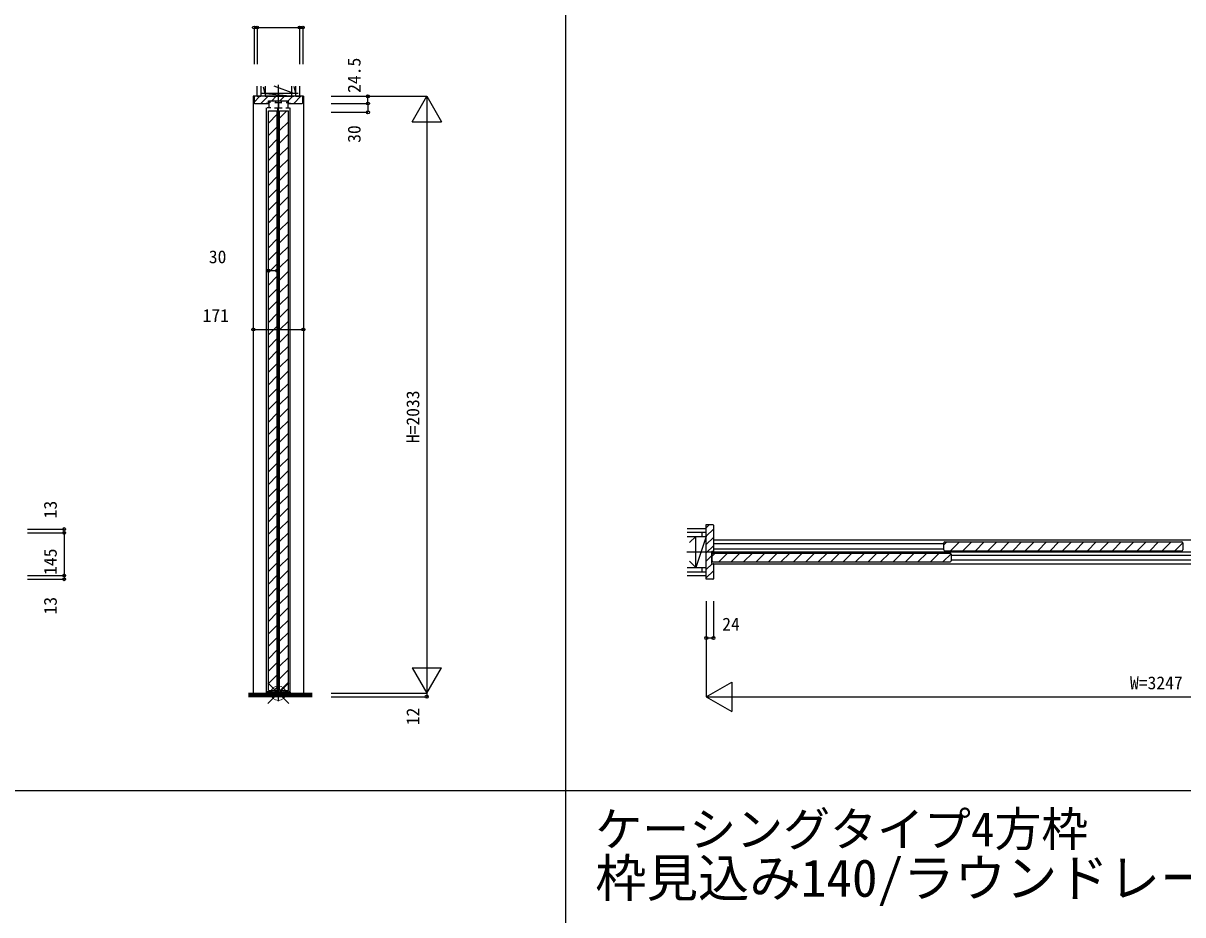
# Model space of a CAD drawing. Units: millimetres, scale not verified. Extents: x -14341 to 14340, y -10000 to 10000.
# Drawn here: x -4790 to -839, y -7175 to -4138 of the extents above; entities that cross this region are included whole.
import ezdxf
from ezdxf.enums import TextEntityAlignment as Align

# ---------------------------------------------------------------- set-up
doc = ezdxf.new("R2010")
doc.units = ezdxf.units.MM
doc.header["$LTSCALE"] = 50
for name, color, linetype in [('0-0_0', 7, 'Continuous'), ('0-2_YKK_B1', 4, 'Continuous'), ('0-3_YKK_C1', 4, 'Continuous'), ('0-4_YKK_F1', 7, 'Continuous'), ('0-6_YKK_N1', 2, 'Continuous'), ('0-7_YKK_Z1', 7, 'Continuous')]:
    doc.layers.add(name, color=color, linetype=linetype)
doc.layers.add('0-5_YKK_IN', color=1, linetype='Continuous', lineweight=18)
doc.styles.add('ＭＳ ゴシック', font='')
doc.styles.get('ＭＳ ゴシック').set_extended_font_data('MS Gothic')

msp = doc.modelspace()

# ---------------------------------------------------------------- linework, layer by layer
at = {"layer": '0-2_YKK_B1'}
for p, q in [((-2462.48, -5857.46), (-2451.42, -5846.4)), ((-2462.48, -6019.4), (-2462.48, -5859.4)), ((-2462.48, -5885.74), (-2438.48, -5861.74)), ((-2438.48, -5848.4), (-2438.48, -5936.4)), ((-2462.48, -5914.03), (-2438.48, -5890.03)), ((-2462.48, -5942.31), (-2438.48, -5918.31)), ((-2438.48, -5897.9), (760.52, -5897.9)), ((-1652.98, -5911.9), (-2438.48, -5911.9)), ((-1652.98, -5915.63), (-1642.76, -5905.4)), ((-1652.98, -5932.1), (-1652.98, -5908.7)), ((-1649.68, -5905.4), (-842.28, -5905.4)), ((-1630.33, -5935.4), (-1600.33, -5905.4)), ((-1587.9, -5935.4), (-1557.9, -5905.4)), ((-1545.48, -5935.4), (-1515.48, -5905.4)), ((-1503.05, -5935.4), (-1473.05, -5905.4)), ((-1460.62, -5935.4), (-1430.62, -5905.4)), ((-1418.2, -5935.4), (-1388.2, -5905.4)), ((-1375.77, -5935.4), (-1345.77, -5905.4)), ((-1333.35, -5935.4), (-1303.35, -5905.4)), ((-1290.92, -5935.4), (-1260.92, -5905.4)), ((-1248.49, -5935.4), (-1218.49, -5905.4)), ((-1206.07, -5935.4), (-1176.07, -5905.4)), ((-1163.64, -5935.4), (-1133.64, -5905.4)), ((-1121.21, -5935.4), (-1091.21, -5905.4)), ((-1078.79, -5935.4), (-1048.79, -5905.4)), ((-1036.36, -5935.4), (-1006.36, -5905.4)), ((-993.93, -5935.4), (-963.93, -5905.4)), ((-951.51, -5935.4), (-921.51, -5905.4)), ((-909.08, -5935.4), (-879.08, -5905.4)), ((-866.65, -5935.4), (-839.1, -5907.84)), ((-838.98, -5908.7), (-838.98, -5932.1)), ((-838.98, -5908.7), (-838.98, -5932.1)), ((-2462.48, -5970.6), (-2444.48, -5952.6)), ((-2444.48, -5939.4), (-2444.48, -5977.4)), ((-2442.98, -5953.63), (-2432.76, -5943.4)), ((-2442.98, -5970.1), (-2442.98, -5946.7)), ((-2439.48, -5937.4), (-2442.48, -5937.4)), ((-2439.68, -5943.4), (-1631.78, -5943.4)), ((-2438.48, -5928.9), (-1652.98, -5928.9)), ((-2420.33, -5973.4), (-2390.33, -5943.4)), ((-2377.9, -5973.4), (-2347.9, -5943.4)), ((-2335.48, -5973.4), (-2305.48, -5943.4)), ((-2293.05, -5973.4), (-2263.05, -5943.4)), ((-2250.62, -5973.4), (-2220.62, -5943.4)), ((-2208.2, -5973.4), (-2178.2, -5943.4)), ((-2165.77, -5973.4), (-2135.77, -5943.4)), ((-2123.35, -5973.4), (-2093.35, -5943.4)), ((-2080.92, -5973.4), (-2050.92, -5943.4)), ((-2038.49, -5973.4), (-2008.49, -5943.4)), ((-1996.07, -5973.4), (-1966.07, -5943.4)), ((-1953.64, -5973.4), (-1923.64, -5943.4)), ((-1911.21, -5973.4), (-1881.21, -5943.4)), ((-1868.79, -5973.4), (-1838.79, -5943.4)), ((-1826.36, -5973.4), (-1796.36, -5943.4)), ((-1783.93, -5973.4), (-1753.93, -5943.4)), ((-1741.51, -5973.4), (-1711.51, -5943.4)), ((-1699.08, -5973.4), (-1669.08, -5943.4)), ((-1656.65, -5973.4), (-1628.72, -5945.47)), ((-1649.68, -5935.4), (-842.28, -5935.4)), ((-1628.48, -5946.7), (-1628.48, -5970.1)), ((-1628.48, -5949.9), (-49.48, -5949.9)), ((-2462.48, -5998.88), (-2442.95, -5979.35)), ((-2462.48, -6027.17), (-2438.48, -6003.17)), ((-2442.48, -5979.4), (-2439.48, -5979.4)), ((-2439.68, -5973.4), (-1631.78, -5973.4)), ((-2438.48, -5980.4), (-2438.48, -6030.4)), ((-2438.48, -5980.4), (760.52, -5980.4)), ((-49.48, -5966.9), (-1628.48, -5966.9))]:
    msp.add_line(p, q, dxfattribs=at)
for points in [[(-2462.48, -6007.4), (-2462.48, -5871.4), (-2462.48, -5846.4), (-2440.48, -5846.4)], [(-2440.48, -6032.4), (-2462.48, -6032.4), (-2462.48, -6007.4)]]:
    msp.add_lwpolyline(points, dxfattribs=at)
for centre, radius, start, end in [((-2440.48, -5848.4), 2, 0.00001, 89.99999), ((-1649.68, -5908.7), 3.3, 90, 180), ((-842.28, -5908.7), 3.3, 0, 90), ((-2442.48, -5939.4), 2, 90.00001, 179.99999), ((-2439.68, -5946.7), 3.3, 90, 180), ((-2439.48, -5936.4), 1, 270.00001, 359.99999), ((-1649.68, -5932.1), 3.3, 180, 270), ((-1631.78, -5946.7), 3.3, 0, 90), ((-842.28, -5932.1), 3.3, 270, 0), ((-2442.48, -5977.4), 2, 180.00001, 269.99999), ((-2439.68, -5970.1), 3.3, 180, 270), ((-2439.48, -5980.4), 1, 0.00001, 89.99999), ((-1631.78, -5970.1), 3.3, 270, 0), ((-2440.48, -6030.4), 2, 270.00001, 359.99999)]:
    msp.add_arc(centre, radius, start, end, dxfattribs=at)
at = {"layer": '0-3_YKK_C1'}
for p, q in [((-4003.49, -4407.2), (-3983.69, -4387.4)), ((-3979.69, -4411.4), (-3955.69, -4387.4)), ((-3952.59, -4411.6), (-3962.29, -4411.6)), ((-3948.89, -4403), (-3930.09, -4403)), ((-3948.89, -4408.1), (-3948.89, -4403)), ((-3943.29, -4403), (-3927.69, -4387.4)), ((-3932.09, -4408.1), (-3908.89, -4408.1)), ((-3930.09, -4403), (-3930.09, -4408.1)), ((-3920.49, -4408.1), (-3920.49, -4426.6)), ((-3915.29, -4403), (-3899.69, -4387.4)), ((-3910.89, -4403), (-3910.89, -4408.1)), ((-3878.69, -4411.6), (-3888.39, -4411.6)), ((-3887.29, -4403), (-3871.69, -4387.4)), ((-3867.69, -4411.4), (-3843.69, -4387.4)), ((-3837.49, -4409.4), (-3837.49, -4387.4)), ((-3960.49, -6417.41), (-3960.49, -4426.78)), ((-3945.69, -4426.6), (-3958.29, -4426.6)), ((-3954.49, -4436.41), (-3924.49, -4436.41)), ((-3954.49, -6411.4), (-3954.49, -4436.41)), ((-3954.49, -4478.79), (-3924.49, -4448.79)), ((-3933.29, -4426.6), (-3907.69, -4426.6)), ((-3924.49, -6411.4), (-3924.49, -4436.41)), ((-3922.49, -6417.4), (-3922.49, -4426.78)), ((-3916.49, -4436.41), (-3886.49, -4436.41)), ((-3916.49, -6411.4), (-3916.49, -4436.41)), ((-3916.49, -4461.82), (-3891.08, -4436.41)), ((-3895.29, -4426.6), (-3882.69, -4426.6)), ((-3886.49, -6411.4), (-3886.49, -4436.41)), ((-3880.49, -6417.36), (-3880.49, -4426.78)), ((-3954.49, -4521.21), (-3924.49, -4491.21)), ((-3916.49, -4504.24), (-3886.49, -4474.24)), ((-3954.49, -4563.64), (-3924.49, -4533.64)), ((-3916.49, -4546.67), (-3886.49, -4516.67)), ((-3954.49, -4606.06), (-3924.49, -4576.06)), ((-3916.49, -4589.09), (-3886.49, -4559.09)), ((-3954.49, -4648.49), (-3924.49, -4618.49)), ((-3916.49, -4631.52), (-3886.49, -4601.52)), ((-3954.49, -4690.92), (-3924.49, -4660.92)), ((-3916.49, -4673.95), (-3886.49, -4643.95)), ((-3916.49, -4716.37), (-3886.49, -4686.37)), ((-3954.49, -4733.34), (-3924.49, -4703.34)), ((-3916.49, -4758.8), (-3886.49, -4728.8)), ((-3954.49, -4775.77), (-3924.49, -4745.77)), ((-3916.49, -4801.23), (-3886.49, -4771.23)), ((-3954.49, -4818.2), (-3924.49, -4788.2)), ((-3916.49, -4843.65), (-3886.49, -4813.65)), ((-3954.49, -4860.62), (-3924.49, -4830.62)), ((-3916.49, -4886.08), (-3886.49, -4856.08)), ((-3954.49, -4903.05), (-3924.49, -4873.05)), ((-3916.49, -4928.51), (-3886.49, -4898.51)), ((-3954.49, -4945.48), (-3924.49, -4915.48)), ((-3954.49, -4987.9), (-3924.49, -4957.9)), ((-3916.49, -4970.93), (-3886.49, -4940.93)), ((-3954.49, -5030.33), (-3924.49, -5000.33)), ((-3916.49, -5013.36), (-3886.49, -4983.36)), ((-3954.49, -5072.76), (-3924.49, -5042.76)), ((-3916.49, -5055.78), (-3886.49, -5025.78)), ((-3954.49, -5115.18), (-3924.49, -5085.18)), ((-3916.49, -5098.21), (-3886.49, -5068.21)), ((-3954.49, -5157.61), (-3924.49, -5127.61)), ((-3916.49, -5140.64), (-3886.49, -5110.64)), ((-3954.49, -5200.03), (-3924.49, -5170.03)), ((-3916.49, -5183.06), (-3886.49, -5153.06)), ((-3954.49, -5242.46), (-3924.49, -5212.46)), ((-3916.49, -5225.49), (-3886.49, -5195.49)), ((-3916.49, -5267.92), (-3886.49, -5237.92)), ((-3954.49, -5284.89), (-3924.49, -5254.89)), ((-3916.49, -5310.34), (-3886.49, -5280.34)), ((-3954.49, -5327.31), (-3924.49, -5297.31)), ((-3916.49, -5352.77), (-3886.49, -5322.77)), ((-3954.49, -5369.74), (-3924.49, -5339.74)), ((-3916.49, -5395.2), (-3886.49, -5365.2)), ((-3954.49, -5412.17), (-3924.49, -5382.17)), ((-3916.49, -5437.62), (-3886.49, -5407.62)), ((-3954.49, -5454.59), (-3924.49, -5424.59)), ((-3916.49, -5480.05), (-3886.49, -5450.05)), ((-3954.49, -5497.02), (-3924.49, -5467.02)), ((-3954.49, -5539.45), (-3924.49, -5509.45)), ((-3916.49, -5522.48), (-3886.49, -5492.48)), ((-3954.49, -5581.87), (-3924.49, -5551.87)), ((-3916.49, -5564.9), (-3886.49, -5534.9)), ((-3954.49, -5624.3), (-3924.49, -5594.3)), ((-3916.49, -5607.33), (-3886.49, -5577.33)), ((-3954.49, -5666.73), (-3924.49, -5636.73)), ((-3916.49, -5649.75), (-3886.49, -5619.75)), ((-3954.49, -5709.15), (-3924.49, -5679.15)), ((-3916.49, -5692.18), (-3886.49, -5662.18)), ((-3954.49, -5751.58), (-3924.49, -5721.58)), ((-3916.49, -5734.61), (-3886.49, -5704.61)), ((-3954.49, -5794), (-3924.49, -5764)), ((-3916.49, -5777.03), (-3886.49, -5747.03)), ((-3954.49, -5836.43), (-3924.49, -5806.43)), ((-3916.49, -5819.46), (-3886.49, -5789.46)), ((-3916.49, -5861.89), (-3886.49, -5831.89)), ((-3954.49, -5878.86), (-3924.49, -5848.86)), ((-3916.49, -5904.31), (-3886.49, -5874.31)), ((-3954.49, -5921.28), (-3924.49, -5891.28)), ((-3916.49, -5946.74), (-3886.49, -5916.74)), ((-3954.49, -5963.71), (-3924.49, -5933.71)), ((-3916.49, -5989.17), (-3886.49, -5959.17)), ((-3954.49, -6006.14), (-3924.49, -5976.14)), ((-3916.49, -6031.59), (-3886.49, -6001.59)), ((-3954.49, -6048.56), (-3924.49, -6018.56)), ((-3916.49, -6074.02), (-3886.49, -6044.02)), ((-3954.49, -6090.99), (-3924.49, -6060.99)), ((-3954.49, -6133.42), (-3924.49, -6103.42)), ((-3916.49, -6116.45), (-3886.49, -6086.45)), ((-3954.49, -6175.84), (-3924.49, -6145.84)), ((-3916.49, -6158.87), (-3886.49, -6128.87)), ((-3954.49, -6218.27), (-3924.49, -6188.27)), ((-3916.49, -6201.3), (-3886.49, -6171.3)), ((-3954.49, -6260.69), (-3924.49, -6230.69)), ((-3916.49, -6243.72), (-3886.49, -6213.72)), ((-3954.49, -6303.12), (-3924.49, -6273.12)), ((-3916.49, -6286.15), (-3886.49, -6256.15)), ((-3954.49, -6345.55), (-3924.49, -6315.55)), ((-3916.49, -6328.58), (-3886.49, -6298.58)), ((-3954.49, -6387.97), (-3924.49, -6357.97)), ((-3916.49, -6371), (-3886.49, -6341)), ((-3935.49, -6411.4), (-3924.49, -6400.4)), ((-3914.46, -6411.4), (-3886.49, -6383.43)), ((-3961.98, -6419.73), (-3961.98, -6420.3)), ((-3959.27, -6416.19), (-3961.4, -6418.31)), ((-3947.48, -6415.6), (-3957.86, -6415.6)), ((-3956.98, -6415.6), (-3956.98, -6418.9)), ((-3954.49, -6411.4), (-3924.49, -6411.4)), ((-3931.28, -6415.6), (-3909.68, -6415.6)), ((-3925.98, -6418.9), (-3925.98, -6415.6)), ((-3916.49, -6411.4), (-3886.49, -6411.4)), ((-3914.98, -6418.9), (-3914.98, -6415.6)), ((-3895.09, -6418.06), (-3893.49, -6418.06)), ((-3893.49, -6415.56), (-3883.12, -6415.56)), ((-3893.49, -6418.06), (-3893.49, -6415.56)), ((-3883.99, -6415.56), (-3883.99, -6418.87)), ((-3881.7, -6416.15), (-3879.57, -6418.28)), ((-3878.99, -6419.69), (-3878.99, -6420.26))]:
    msp.add_line(p, q, dxfattribs=at)
for points in [[(-4003.49, -4387.4), (-4005.99, -4387.4), (-4005.99, -6420.4)], [(-3834.99, -4387.4), (-4003.49, -4387.4), (-4003.49, -4409.4)], [(-4001.49, -4411.4), (-3954.59, -4411.4), (-3954.09, -4410.9), (-3954.09, -4403), (-3886.89, -4403), (-3886.89, -4410.9), (-3886.39, -4411.4), (-3839.49, -4411.4)], [(-3946.89, -4408.1), (-3952.59, -4408.1), (-3952.59, -4426.6)], [(-3910.89, -4403), (-3892.09, -4403), (-3892.09, -4408.1)], [(-3894.09, -4408.1), (-3888.39, -4408.1), (-3888.39, -4426.6)], [(-3837.49, -4387.4), (-3834.99, -4387.4), (-3834.99, -6420.2)], [(-3882.19, -6420.4), (-3958.78, -6420.4), (-3958.78, -6417.03), (-3957.44, -6416.54)], [(-3947.48, -6415.6), (-3947.48, -6418.1), (-3945.88, -6418.1)], [(-3947.38, -6415.4), (-3945.38, -6415.4), (-3945.38, -6419.2), (-3941.18, -6419.2), (-3941.18, -6417.6)], [(-3937.78, -6417.6), (-3937.78, -6419.2), (-3933.58, -6419.2), (-3933.58, -6415.4), (-3931.58, -6415.4)], [(-3931.2, -6418.8), (-3931.97, -6416.7), (-3931.83, -6416.34), (-3931.58, -6415.9), (-3931.28, -6415.6)], [(-3909.68, -6415.6), (-3909.38, -6415.9), (-3909.13, -6416.34), (-3909, -6416.7), (-3909.77, -6418.8)], [(-3909.39, -6415.4), (-3907.39, -6415.4), (-3907.39, -6419.2), (-3903.19, -6419.2), (-3903.19, -6417.6)], [(-3899.79, -6417.6), (-3899.79, -6419.2), (-3895.59, -6419.2), (-3895.59, -6415.4), (-3893.59, -6415.4)], [(-3883.53, -6416.5), (-3882.19, -6416.99), (-3882.19, -6420.4)]]:
    msp.add_lwpolyline(points, dxfattribs=at)
for centre, radius, start, end in [((-4001.49, -4409.4), 2, 180.00001, 269.99999), ((-3839.49, -4409.4), 2, 270.00001, 359.99999), ((-3959.98, -6419.73), 2, 135.00001, 180), ((-3957.86, -6417.6), 2, 90, 134.99999), ((-3939.48, -6417.6), 1.7, 359.99999, 180.00001), ((-3901.49, -6417.6), 1.7, 359.99999, 180.00001), ((-3883.12, -6417.56), 2, 45.00001, 90), ((-3880.99, -6419.69), 2, 360, 44.99999)]:
    msp.add_arc(centre, radius, start, end, dxfattribs=at)
at = {"layer": '0-4_YKK_F1'}
for p, q in [((-2940.8, -9999.9), (-2940.8, 9500.1)), ((-14340.8, -6752.4), (14159.2, -6752.4))]:
    msp.add_line(p, q, dxfattribs=at)
at = {"layer": '0-5_YKK_IN'}
for p, q in [((-3955.84, -6455.76), (-3885.13, -6385.04)), ((-3955.84, -6385.04), (-3885.13, -6455.76))]:
    msp.add_line(p, q, dxfattribs=at)
msp.add_circle((-3920.49, -6420.4), 25, dxfattribs=at)
at = {"layer": '0-6_YKK_N1'}
for p, q in [((-4003.49, -4153.03), (-4003.49, -4278.03)), ((-3992.99, -4153.03), (-4003.49, -4153.03)), ((-3992.99, -4153.03), (-3992.99, -4278.03)), ((-3992.99, -4153.03), (-3840.49, -4153.03)), ((-3847.99, -4153.03), (-3847.99, -4278.03)), ((-3847.99, -4153.03), (-3837.49, -4153.03)), ((-3837.49, -4153.03), (-3837.49, -4278.03)), ((-3740.1, -4387.4), (-3415.1, -4387.4)), ((-3615.1, -4411.9), (-3615.1, -4441.9)), ((-3465.1, -4474), (-3415.1, -4387.4)), ((-3415.1, -4387.4), (-3365.1, -4474)), ((-3415.1, -4387.4), (-3415.1, -6420.4)), ((-3740.1, -4441.9), (-3615.1, -4441.9)), ((-3465.1, -4474), (-3365.1, -4474)), ((-3954.49, -4981.29), (-3924.49, -4981.29)), ((-4005.99, -5181.29), (-3834.99, -5181.29)), ((-4775.31, -5861.4), (-4650.31, -5861.4)), ((-4775.31, -5874.4), (-4650.31, -5874.4)), ((-4650.31, -5874.4), (-4650.31, -5861.4)), ((-4650.31, -5874.4), (-4650.31, -6019.4)), ((-4775.31, -6019.4), (-4650.31, -6019.4)), ((-4775.31, -6032.4), (-4650.31, -6032.4)), ((-4650.31, -6019.4), (-4650.31, -6032.4)), ((-2462.48, -6107.4), (-2462.48, -6432.4)), ((-2438.48, -6107.4), (-2438.48, -6232.4)), ((-2462.48, -6232.4), (-2438.48, -6232.4)), ((-3465.1, -6333.8), (-3365.1, -6333.8)), ((-3465.1, -6333.8), (-3415.1, -6420.4)), ((-3415.1, -6420.4), (-3365.1, -6333.8)), ((-2462.48, -6432.4), (-2375.88, -6382.4)), ((-2375.88, -6382.4), (-2375.88, -6482.4)), ((-3740.1, -6420.4), (-3415.1, -6420.4)), ((-3740.1, -6432.4), (-3415.1, -6432.4)), ((-3415.1, -6420.4), (-3415.1, -6432.4)), ((-2462.48, -6432.4), (-2375.88, -6482.4)), ((-2462.48, -6432.4), (784.52, -6432.4))]:
    msp.add_line(p, q, dxfattribs=at)
msp.add_lwpolyline([(-3740.1, -4411.9), (-3615.1, -4411.9), (-3615.1, -4387.4)], dxfattribs=at)
for centre in [(-4003.49, -4153.03), (-3992.99, -4153.03), (-3847.99, -4153.03), (-3837.49, -4153.03), (-3615.1, -4387.4), (-3615.1, -4411.9), (-3615.1, -4441.9), (-3954.49, -4981.29), (-3924.49, -4981.29), (-4005.99, -5181.29), (-3834.99, -5181.29), (-4650.31, -5861.4), (-4650.31, -5874.4), (-4650.31, -6019.4), (-4650.31, -6032.4), (-2462.48, -6232.4), (-2438.48, -6232.4), (-3415.1, -6432.4)]:
    msp.add_circle(centre, 5, dxfattribs=at)
at = {"layer": '0-7_YKK_Z1'}
for p, q in [((-3992.99, -4387.4), (-3992.99, -4353.03)), ((-3980.49, -4353.03), (-3980.49, -4387.4)), ((-3852.99, -4377.4), (-3980.49, -4377.4)), ((-3965.49, -4377.4), (-3971.24, -4355.93)), ((-3965.49, -4353.22), (-3965.49, -4387.4)), ((-3965.49, -4377.4), (-3867.99, -4387.4)), ((-3867.99, -4377.4), (-3934.72, -4353.22)), ((-3920.49, -6448.06), (-3920.49, -4347.85)), ((-3875.49, -4353.22), (-3875.49, -4387.4)), ((-3860.49, -4377.4), (-3866.9, -4353.48)), ((-3860.49, -4387.4), (-3860.49, -4353.03)), ((-3847.99, -4353.03), (-3847.99, -4387.4)), ((-3992.99, -4387.4), (-3980.49, -4387.4)), ((-3965.49, -4387.4), (-3867.99, -4387.4)), ((-3860.49, -4387.4), (-3847.99, -4387.4)), ((-2527.66, -5859.4), (-2462.48, -5859.4)), ((-2527.66, -5871.9), (-2462.48, -5871.9)), ((-2477.48, -5871.9), (-2477.48, -5886.9)), ((-2527.66, -5886.9), (-2462.48, -5886.9)), ((-2498.48, -5886.9), (-2519.25, -5907.67)), ((-2498.48, -5991.9), (-2498.48, -5886.9)), ((-2462.48, -5886.9), (-2498.48, -5991.9)), ((-2529.19, -5939.4), (697.27, -5939.4)), ((-2527.66, -5991.9), (-2462.48, -5991.9)), ((-2498.48, -5991.9), (-2519.25, -5971.13)), ((-2477.48, -5991.9), (-2477.48, -6006.9)), ((-2527.66, -6006.9), (-2462.48, -6006.9)), ((-2527.66, -6006.9), (-2462.48, -6006.9)), ((-2527.66, -6019.4), (-2462.48, -6019.4)), ((-4022.15, -6420.4), (-3920.48, -6420.4)), ((-4022.15, -6423.4), (-3805.48, -6423.4)), ((-4022.15, -6426.4), (-3805.48, -6426.4)), ((-4022.15, -6429.4), (-3805.48, -6429.4)), ((-3805.48, -6432.4), (-4022.15, -6432.4)), ((-3920.48, -6420.4), (-3805.48, -6420.4))]:
    msp.add_line(p, q, dxfattribs=at)

# ---------------------------------------------------------------- texts
at = {"layer": '0-0_0', "style": 'ＭＳ ゴシック'}
for s, height, p in [('ケーシングタイプ4方枠', 117.3, (-2840.8, -6977.4)), ('枠見込み140/ラウンドレール/薄敷居(シート)', 128.3, (-2840.8, -7152.4))]:
    msp.add_text(s, height=height, dxfattribs=at).set_placement(p, align=Align.BOTTOM_LEFT)
at = {"layer": '0-6_YKK_N1', "style": 'ＭＳ ゴシック'}
for s, p in [('24.5', (-3627.1, -4375.65)), ('30', (-3627.1, -4545.87)), ('H=2033', (-3427.1, -5568.9)), ('13', (-4662.31, -5825)), ('145', (-4662.31, -6017.43)), ('13', (-4662.31, -6152.4)), ('12', (-3426.92, -6529.7))]:
    msp.add_text(s, height=43.99, rotation=90, dxfattribs=at).set_placement(p, align=Align.BOTTOM_LEFT)
for s, p in [('30', (-4157.41, -4969.29)), ('171', (-4178.7, -5169.29)), ('24', (-2408.24, -6220.4)), ('W=3247', (-1018.98, -6420.4))]:
    msp.add_text(s, height=43.99, dxfattribs=at).set_placement(p, align=Align.BOTTOM_LEFT)

doc.saveas('drawing.dxf')
